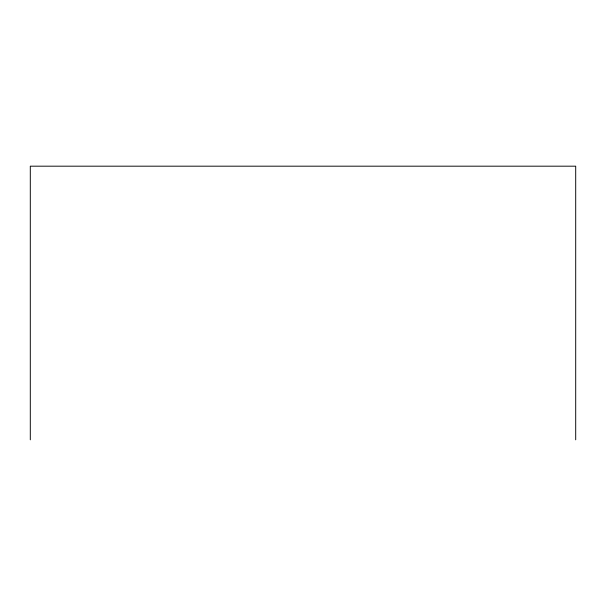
<?xml version="1.0" encoding="UTF-8"?>
<svg xmlns="http://www.w3.org/2000/svg" width="606" height="606" viewBox="0 0 606 606"><rect width="100%" height="100%" fill="white"/><g stroke="black" fill="none" stroke-linecap="round" stroke-linejoin="round"><path stroke-width="0.91" d="M575.7 439.82L575.7 166.18L30.3 166.18L30.3 439.82"/></g></svg>
